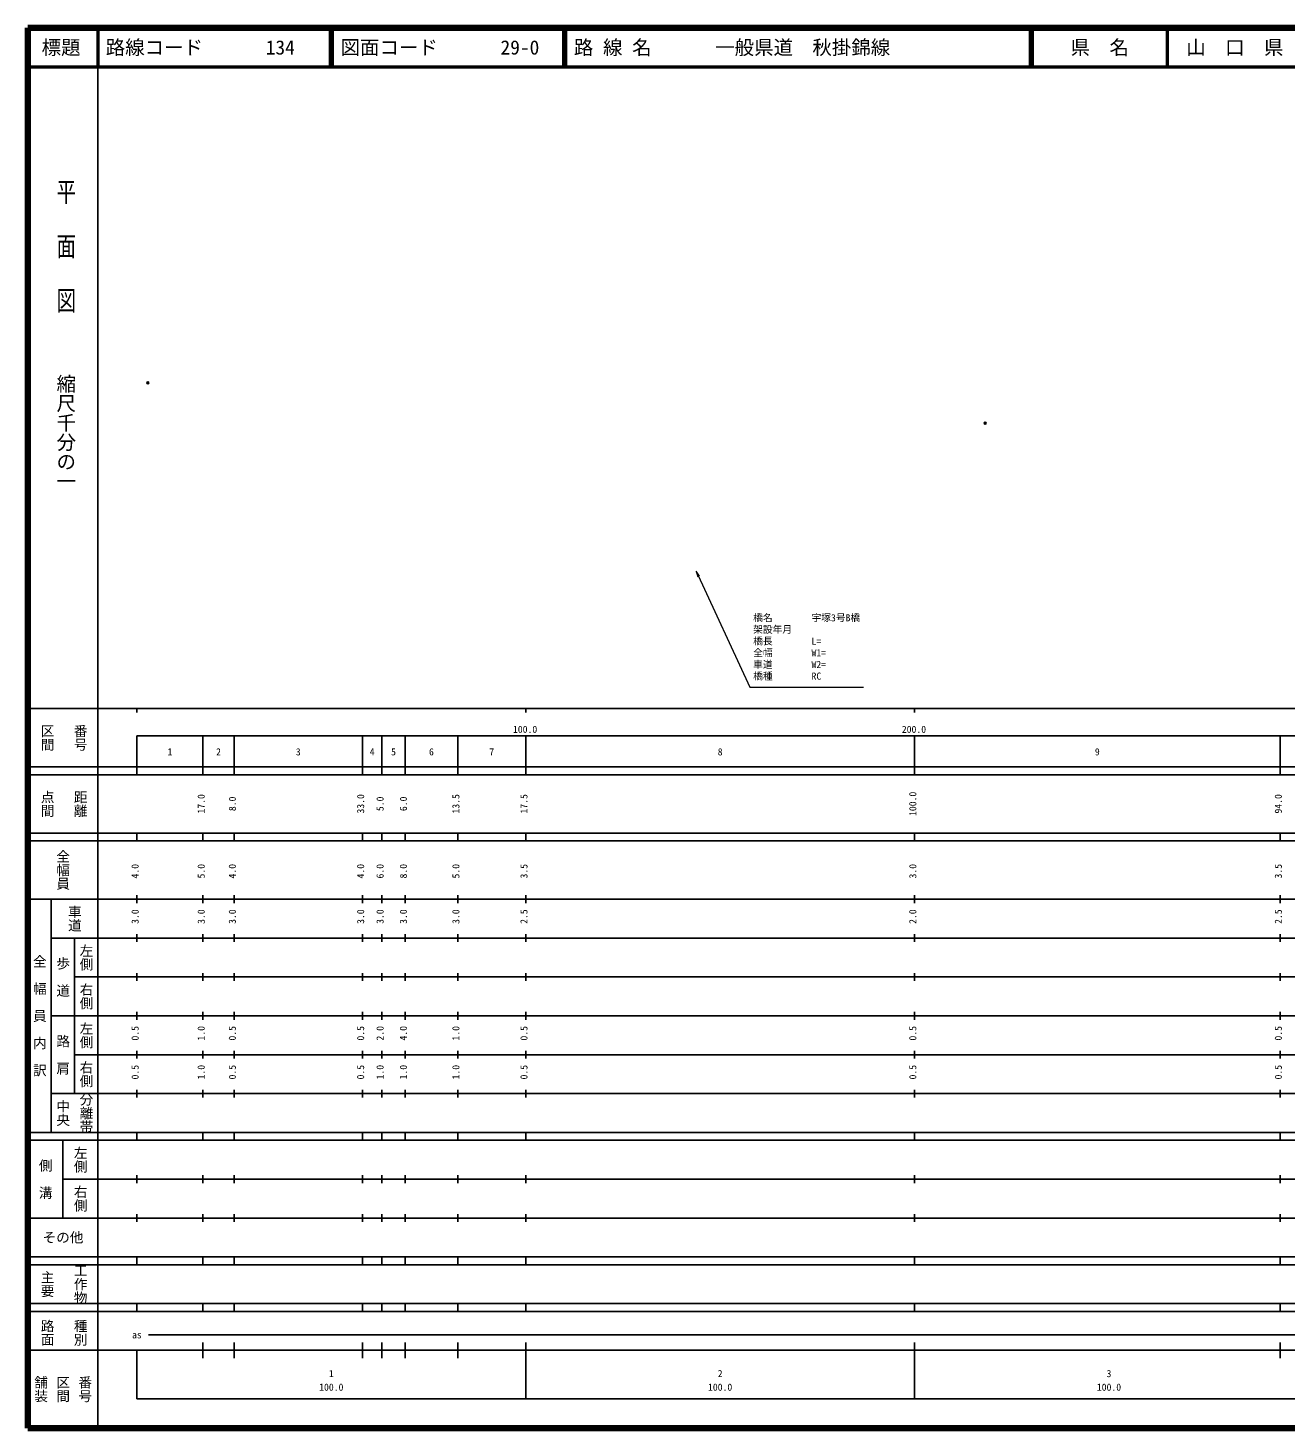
# Model space of a CAD drawing. Units: millimetres on the paper, with parts at other scales. Extents: x 40 to 680, y 20 to 380.
# Drawn here: x 40 to 363.3, y 20 to 380 of the extents above; entities that cross this region are included whole.
import ezdxf
from ezdxf.enums import TextEntityAlignment as Align

# ---------------------------------------------------------------- set-up
doc = ezdxf.new("R2010")
doc.units = ezdxf.units.MM
doc.header["$PDMODE"] = 32
doc.header["$PDSIZE"] = 0.5
doc.layers.add('M-OTRS', color=6, linetype='Continuous')
doc.layers.add('M-TTL-TXT', color=7, linetype='Continuous')
for name, color, linetype, lineweight in [('M-STR-HTXT', 7, 'Continuous', 13), ('M-TTL', 2, 'Continuous', 140), ('M-TTL-BAND', 7, 'Continuous', 25), ('M-TTL-LINE', 7, 'Continuous', 50)]:
    doc.layers.add(name, color=color, linetype=linetype, lineweight=lineweight)
doc.styles.add('@ＭＳ ゴシック', font='')
doc.styles.add('ＭＳ ゴシック', font='')
doc.styles.get('@ＭＳ ゴシック').set_extended_font_data('@MS Gothic')
doc.styles.get('ＭＳ ゴシック').set_extended_font_data('MS Gothic')

# ---------------------------------------------------------------- blocks, each defined once
blk = doc.blocks.new('open_arrow')
at = {"color": 0, "linetype": 'Continuous', "lineweight": -2}
blk.add_lwpolyline([(7.5, 1.25), (0, 0), (7.5, -1.25)], dxfattribs=at)

msp = doc.modelspace()

# ---------------------------------------------------------------- linework, layer by layer
at = {"layer": 'M-OTRS'}
for p in [(70.816, 288.78), (286.155, 278.35)]:
    msp.add_point(p, dxfattribs=at)
at = {"layer": 'M-STR-HTXT'}
msp.add_lwpolyline([(211.862, 240.337), (225.63, 210.524), (254.903, 210.524)], dxfattribs=at)
at = {"layer": 'M-TTL'}
for p, q in [((40, 380), (40, 20)), ((680, 380), (40, 380)), ((40, 20), (680, 20))]:
    msp.add_line(p, q, dxfattribs=at)
at = {"layer": 'M-TTL-BAND'}
for p, q in [((58, 370), (58, 20)), ((40, 205), (579, 205)), ((68, 205), (68, 204)), ((168, 205), (168, 204)), ((268, 205), (268, 204)), ((68, 198), (579, 198)), ((68, 198), (68, 188)), ((85, 188), (85, 198)), ((93, 188), (93, 198)), ((126, 188), (126, 198)), ((131, 188), (131, 198)), ((137, 188), (137, 198)), ((150.5, 188), (150.5, 198)), ((168, 188), (168, 198)), ((268, 188), (268, 198)), ((362, 188), (362, 198)), ((40, 190), (579, 190)), ((40, 188), (579, 188)), ((40, 173), (579, 173)), ((68, 171), (68, 173)), ((85, 171), (85, 173)), ((93, 171), (93, 173)), ((126, 171), (126, 173)), ((131, 171), (131, 173)), ((137, 171), (137, 173)), ((150.5, 171), (150.5, 173)), ((168, 171), (168, 173)), ((268, 171), (268, 173)), ((362, 171), (362, 173)), ((40, 171), (579, 171)), ((40, 156), (579, 156)), ((46, 96), (46, 156)), ((68, 155), (68, 157)), ((85, 155), (85, 157)), ((93, 155), (93, 157)), ((126, 155), (126, 157)), ((131, 155), (131, 157)), ((137, 155), (137, 157)), ((150.5, 155), (150.5, 157)), ((168, 155), (168, 157)), ((268, 155), (268, 157)), ((362, 155), (362, 157)), ((46, 146), (579, 146)), ((52, 146), (52, 106)), ((68, 145), (68, 147)), ((85, 145), (85, 147)), ((93, 145), (93, 147)), ((126, 145), (126, 147)), ((131, 145), (131, 147)), ((137, 145), (137, 147)), ((150.5, 145), (150.5, 147)), ((168, 145), (168, 147)), ((268, 145), (268, 147)), ((362, 145), (362, 147)), ((68, 135), (68, 137)), ((85, 135), (85, 137)), ((93, 135), (93, 137)), ((126, 135), (126, 137)), ((131, 135), (131, 137)), ((137, 135), (137, 137)), ((150.5, 135), (150.5, 137)), ((168, 135), (168, 137)), ((268, 135), (268, 137)), ((362, 135), (362, 137)), ((52, 136), (579, 136)), ((46, 126), (579, 126)), ((68, 125), (68, 127)), ((85, 125), (85, 127)), ((93, 125), (93, 127)), ((126, 125), (126, 127)), ((131, 125), (131, 127)), ((137, 125), (137, 127)), ((150.5, 125), (150.5, 127)), ((168, 125), (168, 127)), ((268, 125), (268, 127)), ((362, 125), (362, 127)), ((52, 116), (579, 116)), ((68, 115), (68, 117)), ((85, 115), (85, 117)), ((93, 115), (93, 117)), ((126, 115), (126, 117)), ((131, 115), (131, 117)), ((137, 115), (137, 117)), ((150.5, 115), (150.5, 117)), ((168, 115), (168, 117)), ((268, 115), (268, 117)), ((362, 115), (362, 117)), ((46, 106), (579, 106)), ((68, 105), (68, 107)), ((85, 105), (85, 107)), ((93, 105), (93, 107)), ((126, 105), (126, 107)), ((131, 105), (131, 107)), ((137, 105), (137, 107)), ((150.5, 105), (150.5, 107)), ((168, 105), (168, 107)), ((268, 105), (268, 107)), ((362, 105), (362, 107)), ((40, 96), (579, 96)), ((40, 94), (579, 94)), ((49, 94), (49, 74)), ((68, 94), (68, 96)), ((85, 94), (85, 96)), ((93, 94), (93, 96)), ((126, 94), (126, 96)), ((131, 94), (131, 96)), ((137, 94), (137, 96)), ((150.5, 94), (150.5, 96)), ((168, 94), (168, 96)), ((268, 94), (268, 96)), ((362, 94), (362, 96)), ((49, 84), (579, 84)), ((68, 83), (68, 85)), ((85, 83), (85, 85)), ((93, 83), (93, 85)), ((126, 83), (126, 85)), ((131, 83), (131, 85)), ((137, 83), (137, 85)), ((150.5, 83), (150.5, 85)), ((168, 83), (168, 85)), ((268, 83), (268, 85)), ((362, 83), (362, 85)), ((40, 74), (579, 74)), ((68, 73), (68, 75)), ((85, 73), (85, 75)), ((93, 73), (93, 75)), ((126, 73), (126, 75)), ((131, 73), (131, 75)), ((137, 73), (137, 75)), ((150.5, 73), (150.5, 75)), ((168, 73), (168, 75)), ((268, 73), (268, 75)), ((362, 73), (362, 75)), ((40, 64), (579, 64)), ((40, 62), (579, 62)), ((68, 62), (68, 64)), ((85, 62), (85, 64)), ((93, 62), (93, 64)), ((126, 62), (126, 64)), ((131, 62), (131, 64)), ((137, 62), (137, 64)), ((150.5, 62), (150.5, 64)), ((168, 62), (168, 64)), ((268, 62), (268, 64)), ((362, 62), (362, 64)), ((40, 52), (579, 52)), ((68, 50), (68, 52)), ((85, 50), (85, 52)), ((93, 50), (93, 52)), ((126, 50), (126, 52)), ((131, 50), (131, 52)), ((137, 50), (137, 52)), ((150.5, 50), (150.5, 52)), ((168, 50), (168, 52)), ((268, 50), (268, 52)), ((362, 50), (362, 52)), ((40, 50), (579, 50)), ((71, 44), (565, 44)), ((40, 40), (579, 40)), ((68, 40), (68, 27.5)), ((85, 38), (85, 42)), ((93, 38), (93, 42)), ((126, 38), (126, 42)), ((131, 38), (131, 42)), ((137, 38), (137, 42)), ((150.5, 38), (150.5, 42)), ((168, 27.5), (168, 42)), ((268, 27.5), (268, 42)), ((362, 38), (362, 42)), ((68, 27.5), (579, 27.5))]:
    msp.add_line(p, q, dxfattribs=at)
at = {"layer": 'M-TTL-LINE'}
for p, q in [((58, 380), (58, 370)), ((117.75, 380), (117.75, 370)), ((118.25, 380), (118.25, 370)), ((177.75, 380), (177.75, 370)), ((178.25, 380), (178.25, 370)), ((297.75, 380), (297.75, 370)), ((298.25, 380), (298.25, 370)), ((333, 380), (333, 370)), ((40, 370), (680, 370))]:
    msp.add_line(p, q, dxfattribs=at)

# ---------------------------------------------------------------- block references
at = {"layer": 'M-STR-HTXT', "xscale": 0.2, "yscale": 0.2, "rotation": 294.8}
msp.add_blockref('open_arrow', (211.862, 240.337), dxfattribs=at)

# ---------------------------------------------------------------- texts
at = {"layer": 'M-STR-HTXT', "style": 'ＭＳ ゴシック'}
for s, p in [('橋名\u3000\u3000\u3000\u3000宇塚3号B橋', (226.501, 226.877)), ('橋長\u3000\u3000\u3000\u3000L=', (226.501, 220.877)), ('架設年月\u3000\u3000', (226.501, 223.877)), ('全幅\u3000\u3000\u3000\u3000W1=', (226.501, 217.877)), ('車道\u3000\u3000\u3000\u3000W2=', (226.501, 214.877)), ('橋種\u3000\u3000\u3000\u3000RC', (226.501, 211.877))]:
    msp.add_text(s, height=1.833, dxfattribs=at).set_placement(p, align=Align.BOTTOM_LEFT)
at = {"layer": 'M-TTL-BAND', "style": '@ＭＳ ゴシック', "width": 1.4}
msp.add_text('平  面  図', height=3.666, rotation=270, dxfattribs=at).set_placement((49.777, 306.475), align=Align.MIDDLE_RIGHT)
at = {"layer": 'M-TTL-BAND', "style": '@ＭＳ ゴシック'}
msp.add_text('縮尺千分の一', height=3.666, rotation=270, dxfattribs=at).set_placement((49.777, 261.03), align=Align.MIDDLE_RIGHT)
for s, p in [('区間', (45, 197.5)), ('番号', (53.5, 197.5)), ('点間', (45, 180.5)), ('距離', (53.5, 180.5)), ('全幅員', (49, 163.5)), ('車道', (52, 151)), ('左側', (55, 141)), ('全\u3000幅\u3000員\u3000内\u3000訳', (43, 126)), ('歩\u3000道', (49, 136)), ('右側', (55, 131)), ('左側', (55, 121)), ('路\u3000肩', (49, 116)), ('右側', (55, 111)), ('分離帯', (55, 101)), ('中央', (49, 101)), ('左側', (53.5, 89)), ('側\u3000溝', (44.5, 84)), ('右側', (53.5, 79)), ('工作物', (53.5, 57)), ('主要', (45, 57)), ('路面', (45, 44.5)), ('種別', (53.5, 44.5)), ('舗装', (43.333, 30)), ('区間', (49, 30)), ('番号', (54.667, 30))]:
    msp.add_text(s, height=2.566, rotation=270, dxfattribs=at).set_placement(p, align=Align.MIDDLE_CENTER)
at = {"layer": 'M-TTL-BAND', "style": 'ＭＳ ゴシック'}
for s, p in [('100.0', (167.844, 198.195)), ('200.0', (267.844, 198.195)), ('1', (76.5, 192.405)), ('2', (89, 192.405)), ('3', (109.5, 192.405)), ('4', (128.5, 192.405)), ('5', (134, 192.405)), ('6', (143.75, 192.405)), ('7', (159.25, 192.405)), ('8', (218, 192.405)), ('9', (315, 192.405)), ('as', (68, 42.5)), ('1', (118, 32.523)), ('2', (218, 32.523)), ('3', (318, 32.523)), ('100.0', (118, 29.033)), ('100.0', (218, 29.033)), ('100.0', (318, 29.033))]:
    msp.add_text(s, height=1.833, dxfattribs=at).set_placement(p, align=Align.BOTTOM_CENTER)
for s, p in [('17.0', (86, 180.5)), ('8.0', (94, 180.5)), ('33.0', (127, 180.5)), ('5.0', (132, 180.5)), ('6.0', (138, 180.5)), ('13.5', (151.5, 180.5)), ('17.5', (169, 180.5)), ('100.0', (269, 180.5)), ('94.0', (363, 180.5)), ('4.0', (69, 163.174)), ('5.0', (86, 163.174)), ('4.0', (94, 163.174)), ('4.0', (127, 163.174)), ('6.0', (132, 163.174)), ('8.0', (138, 163.174)), ('5.0', (151.5, 163.174)), ('3.5', (169, 163.174)), ('3.0', (269, 163.174)), ('3.5', (363, 163.174)), ('3.0', (69, 151.5)), ('3.0', (86, 151.5)), ('3.0', (94, 151.5)), ('3.0', (127, 151.5)), ('3.0', (132, 151.5)), ('3.0', (138, 151.5)), ('3.0', (151.5, 151.5)), ('2.5', (169, 151.5)), ('2.0', (269, 151.5)), ('2.5', (363, 151.5)), ('0.5', (69, 121.5)), ('1.0', (86, 121.5)), ('0.5', (94, 121.5)), ('0.5', (127, 121.5)), ('2.0', (132, 121.5)), ('4.0', (138, 121.5)), ('1.0', (151.5, 121.5)), ('0.5', (169, 121.5)), ('0.5', (269, 121.5)), ('0.5', (363, 121.5)), ('0.5', (69, 111.5)), ('1.0', (86, 111.5)), ('0.5', (94, 111.5)), ('0.5', (127, 111.5)), ('1.0', (132, 111.5)), ('1.0', (138, 111.5)), ('1.0', (151.5, 111.5)), ('0.5', (169, 111.5)), ('0.5', (269, 111.5)), ('0.5', (363, 111.5))]:
    msp.add_text(s, height=1.833, rotation=90, dxfattribs=at).set_placement(p, align=Align.BOTTOM_CENTER)
msp.add_text('その他', height=2.566, dxfattribs=at).set_placement((49, 69), align=Align.MIDDLE_CENTER)
at = {"layer": 'M-TTL-TXT', "style": 'ＭＳ ゴシック'}
for s, p in [('標題', (48.5, 375)), ('県\u3000名', (315.625, 375)), ('山\u3000口\u3000県', (350.375, 375))]:
    msp.add_text(s, height=3.666, dxfattribs=at).set_placement(p, align=Align.MIDDLE_CENTER)
for s, p in [('路線コード', (60, 375)), ('134', (101.142, 375)), ('図面コード', (120.38, 375)), ('29-0', (161.521, 375)), ('路 線 名', (180.38, 375)), ('一般県道\u3000秋掛錦線', (216.734, 375))]:
    msp.add_text(s, height=3.666, dxfattribs=at).set_placement(p, align=Align.MIDDLE_LEFT)

doc.saveas('drawing.dxf')
